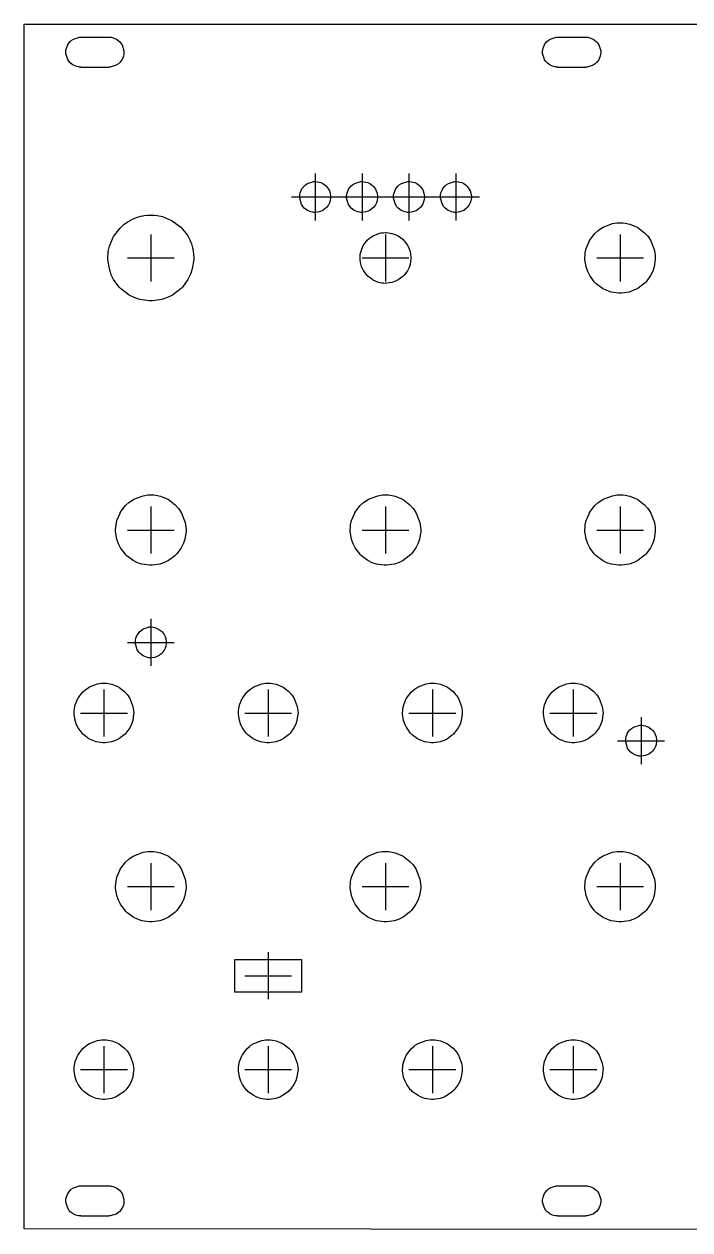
# Model space of a CAD drawing. Extents: x 0 to 152, y 0 to 129.
# Drawn here: x 0.1 to 71.1, y 0.2 to 128.7 of the extents above; entities that cross this region are included whole.
import ezdxf

# ---------------------------------------------------------------- set-up
doc = ezdxf.new("R2010")
doc.units = 0
doc.layers.get('0').update_dxf_attribs({"linetype": 'CONTINUOUS'})
doc.layers.add('DXF_810_PANEL_MECHANICAL_0', color=7, linetype='CONTINUOUS')

msp = doc.modelspace()

# ---------------------------------------------------------------- linework, layer by layer
at = {"color": 7}
for points in [[(4.58, 125.72, 0), (4.58, 125.86, 0), (4.59, 125.96, 0), (4.64, 126.16, 0), (4.78, 126.5, 0), (4.79, 126.52, 0), (5.03, 126.84, 0), (5.17, 126.97, 0), (5.4, 127.12, 0), (6.04, 127.32, 0), (6.18, 127.32, 0)], [(9.18, 127.32, 0), (9.31, 127.32, 0), (9.41, 127.31, 0), (9.61, 127.26, 0), (9.95, 127.12, 0), (9.98, 127.11, 0), (10.29, 126.87, 0), (10.42, 126.73, 0), (10.58, 126.5, 0), (10.77, 125.86, 0), (10.78, 125.72, 0)], [(55.38, 125.72, 0), (55.38, 125.86, 0), (55.39, 125.96, 0), (55.44, 126.16, 0), (55.58, 126.5, 0), (55.59, 126.52, 0), (55.83, 126.84, 0), (55.97, 126.97, 0), (56.2, 127.12, 0), (56.84, 127.32, 0), (56.98, 127.32, 0)], [(59.98, 127.32, 0), (60.11, 127.32, 0), (60.21, 127.31, 0), (60.41, 127.26, 0), (60.75, 127.12, 0), (60.78, 127.11, 0), (61.09, 126.87, 0), (61.22, 126.73, 0), (61.38, 126.5, 0), (61.57, 125.86, 0), (61.58, 125.72, 0)], [(6.18, 124.12, 0), (6.04, 124.13, 0), (5.94, 124.14, 0), (5.74, 124.18, 0), (5.4, 124.32, 0), (5.38, 124.34, 0), (5.06, 124.58, 0), (4.93, 124.72, 0), (4.78, 124.95, 0), (4.58, 125.59, 0), (4.58, 125.72, 0)], [(10.78, 125.72, 0), (10.77, 125.59, 0), (10.76, 125.49, 0), (10.72, 125.29, 0), (10.58, 124.95, 0), (10.56, 124.92, 0), (10.32, 124.61, 0), (10.18, 124.48, 0), (9.95, 124.32, 0), (9.31, 124.13, 0), (9.18, 124.12, 0)], [(56.98, 124.12, 0), (56.84, 124.13, 0), (56.74, 124.14, 0), (56.54, 124.18, 0), (56.2, 124.32, 0), (56.18, 124.34, 0), (55.86, 124.58, 0), (55.73, 124.72, 0), (55.58, 124.95, 0), (55.38, 125.59, 0), (55.38, 125.72, 0)], [(61.58, 125.72, 0), (61.57, 125.59, 0), (61.56, 125.49, 0), (61.52, 125.29, 0), (61.38, 124.95, 0), (61.36, 124.92, 0), (61.12, 124.61, 0), (60.98, 124.48, 0), (60.75, 124.32, 0), (60.11, 124.13, 0), (59.98, 124.12, 0)], [(29.49, 110.29, 0), (29.5, 110.42, 0), (29.51, 110.53, 0), (29.55, 110.74, 0), (29.7, 111.09, 0), (29.71, 111.11, 0), (29.96, 111.44, 0), (30.11, 111.57, 0), (30.34, 111.73, 0), (31.01, 111.93, 0), (31.14, 111.94, 0)], [(31.14, 112.79, 0), (31.14, 107.79, 0), (31.14, 107.79, 0), (31.14, 107.79, 0)], [(31.14, 111.94, 0), (31.21, 111.94, 0), (31.56, 111.88, 0), (31.76, 111.82, 0), (31.97, 111.72, 0), (32.26, 111.5, 0), (32.31, 111.46, 0)], [(34.49, 110.29, 0), (34.5, 110.42, 0), (34.51, 110.53, 0), (34.55, 110.74, 0), (34.7, 111.09, 0), (34.71, 111.11, 0), (34.96, 111.44, 0), (35.11, 111.57, 0), (35.34, 111.73, 0), (36.01, 111.93, 0), (36.14, 111.94, 0)], [(36.14, 112.79, 0), (36.14, 107.79, 0), (36.14, 107.79, 0), (36.14, 107.79, 0)], [(36.14, 111.94, 0), (36.21, 111.94, 0), (36.56, 111.88, 0), (36.76, 111.82, 0), (36.97, 111.72, 0), (37.26, 111.5, 0), (37.31, 111.46, 0)], [(39.49, 110.29, 0), (39.5, 110.42, 0), (39.51, 110.53, 0), (39.55, 110.74, 0), (39.7, 111.09, 0), (39.71, 111.11, 0), (39.96, 111.44, 0), (40.11, 111.57, 0), (40.34, 111.73, 0), (41.01, 111.93, 0), (41.14, 111.94, 0)], [(41.14, 112.79, 0), (41.14, 107.79, 0), (41.14, 107.79, 0), (41.14, 107.79, 0)], [(41.14, 111.94, 0), (41.21, 111.94, 0), (41.56, 111.88, 0), (41.76, 111.82, 0), (41.97, 111.72, 0), (42.26, 111.5, 0), (42.31, 111.46, 0)], [(44.49, 110.29, 0), (44.5, 110.42, 0), (44.51, 110.53, 0), (44.55, 110.74, 0), (44.7, 111.09, 0), (44.71, 111.11, 0), (44.96, 111.44, 0), (45.11, 111.57, 0), (45.34, 111.73, 0), (46.01, 111.93, 0), (46.14, 111.94, 0)], [(46.14, 112.79, 0), (46.14, 107.79, 0), (46.14, 107.79, 0), (46.14, 107.79, 0)], [(46.14, 111.94, 0), (46.21, 111.94, 0), (46.56, 111.88, 0), (46.76, 111.82, 0), (46.97, 111.72, 0), (47.26, 111.5, 0), (47.31, 111.46, 0)], [(32.31, 111.46, 0), (32.35, 111.41, 0), (32.57, 111.12, 0), (32.66, 110.93, 0), (32.74, 110.71, 0), (32.79, 110.35, 0), (32.79, 110.29, 0)], [(37.31, 111.46, 0), (37.35, 111.41, 0), (37.57, 111.12, 0), (37.66, 110.93, 0), (37.74, 110.71, 0), (37.79, 110.35, 0), (37.79, 110.29, 0)], [(42.31, 111.46, 0), (42.35, 111.41, 0), (42.57, 111.12, 0), (42.66, 110.93, 0), (42.74, 110.71, 0), (42.79, 110.35, 0), (42.79, 110.29, 0)], [(47.31, 111.46, 0), (47.35, 111.41, 0), (47.57, 111.12, 0), (47.66, 110.93, 0), (47.74, 110.71, 0), (47.79, 110.35, 0), (47.79, 110.29, 0)], [(28.64, 110.29, 0), (33.64, 110.29, 0), (33.64, 110.29, 0), (33.64, 110.29, 0)], [(31.14, 108.64, 0), (31.01, 108.64, 0), (30.9, 108.66, 0), (30.69, 108.7, 0), (30.34, 108.84, 0), (30.32, 108.86, 0), (29.99, 109.1, 0), (29.86, 109.25, 0), (29.7, 109.49, 0), (29.5, 110.15, 0), (29.49, 110.29, 0)], [(32.79, 110.29, 0), (32.79, 110.22, 0), (32.74, 109.87, 0), (32.67, 109.67, 0), (32.57, 109.46, 0), (32.35, 109.17, 0), (32.31, 109.12, 0)], [(33.64, 110.29, 0), (38.64, 110.29, 0), (38.64, 110.29, 0), (38.64, 110.29, 0)], [(36.14, 108.64, 0), (36.01, 108.64, 0), (35.9, 108.66, 0), (35.69, 108.7, 0), (35.34, 108.84, 0), (35.32, 108.86, 0), (34.99, 109.1, 0), (34.86, 109.25, 0), (34.7, 109.49, 0), (34.5, 110.15, 0), (34.49, 110.29, 0)], [(37.79, 110.29, 0), (37.79, 110.22, 0), (37.74, 109.87, 0), (37.67, 109.67, 0), (37.57, 109.46, 0), (37.35, 109.17, 0), (37.31, 109.12, 0)], [(38.64, 110.29, 0), (43.64, 110.29, 0), (43.64, 110.29, 0), (43.64, 110.29, 0)], [(41.14, 108.64, 0), (41.01, 108.64, 0), (40.9, 108.66, 0), (40.69, 108.7, 0), (40.34, 108.84, 0), (40.32, 108.86, 0), (39.99, 109.1, 0), (39.86, 109.25, 0), (39.7, 109.49, 0), (39.5, 110.15, 0), (39.49, 110.29, 0)], [(42.79, 110.29, 0), (42.79, 110.22, 0), (42.74, 109.87, 0), (42.67, 109.67, 0), (42.57, 109.46, 0), (42.35, 109.17, 0), (42.31, 109.12, 0)], [(43.64, 110.29, 0), (48.64, 110.29, 0), (48.64, 110.29, 0), (48.64, 110.29, 0)], [(46.14, 108.64, 0), (46.01, 108.64, 0), (45.9, 108.66, 0), (45.69, 108.7, 0), (45.34, 108.84, 0), (45.32, 108.86, 0), (44.99, 109.1, 0), (44.86, 109.25, 0), (44.7, 109.49, 0), (44.5, 110.15, 0), (44.49, 110.29, 0)], [(47.79, 110.29, 0), (47.79, 110.22, 0), (47.74, 109.87, 0), (47.67, 109.67, 0), (47.57, 109.46, 0), (47.35, 109.17, 0), (47.31, 109.12, 0)], [(9.07, 103.79, 0), (9.07, 104.01, 0), (9.08, 104.16, 0), (9.11, 104.46, 0), (9.24, 105.03, 0), (9.63, 106, 0), (9.68, 106.08, 0), (10.36, 106.97, 0), (10.77, 107.35, 0), (11, 107.52, 0), (11.29, 107.71, 0), (11.43, 107.79, 0), (11.7, 107.93, 0), (12.13, 108.11, 0), (12.58, 108.24, 0), (12.81, 108.29, 0), (12.93, 108.31, 0), (13.27, 108.35, 0), (13.64, 108.36, 0)], [(13.64, 108.36, 0), (13.87, 108.36, 0), (14.02, 108.35, 0), (14.31, 108.31, 0), (14.88, 108.19, 0), (15.85, 107.79, 0), (15.93, 107.75, 0), (16.83, 107.07, 0), (17.2, 106.66, 0), (17.37, 106.43, 0), (17.57, 106.14, 0), (17.65, 106, 0), (17.78, 105.73, 0), (17.96, 105.3, 0), (18.09, 104.85, 0), (18.14, 104.62, 0), (18.16, 104.5, 0), (18.2, 104.16, 0), (18.22, 103.79, 0)], [(32.31, 109.12, 0), (32.26, 109.08, 0), (31.97, 108.86, 0), (31.78, 108.77, 0), (31.56, 108.69, 0), (31.21, 108.64, 0), (31.14, 108.64, 0)], [(37.31, 109.12, 0), (37.26, 109.08, 0), (36.97, 108.86, 0), (36.78, 108.77, 0), (36.56, 108.69, 0), (36.21, 108.64, 0), (36.14, 108.64, 0)], [(42.31, 109.12, 0), (42.26, 109.08, 0), (41.97, 108.86, 0), (41.78, 108.77, 0), (41.56, 108.69, 0), (41.21, 108.64, 0), (41.14, 108.64, 0)], [(47.31, 109.12, 0), (47.26, 109.08, 0), (46.97, 108.86, 0), (46.78, 108.77, 0), (46.56, 108.69, 0), (46.21, 108.64, 0), (46.14, 108.64, 0)], [(59.89, 103.79, 0), (59.9, 104.1, 0), (59.93, 104.34, 0), (60.03, 104.8, 0), (60.36, 105.6, 0), (60.39, 105.66, 0), (60.95, 106.4, 0), (61.29, 106.71, 0), (61.47, 106.85, 0), (61.83, 107.07, 0), (62.84, 107.45, 0), (63.33, 107.53, 0), (63.64, 107.54, 0)], [(63.64, 107.54, 0), (63.95, 107.53, 0), (64.19, 107.5, 0), (64.66, 107.4, 0), (65.45, 107.07, 0), (65.52, 107.04, 0), (66.25, 106.48, 0), (66.56, 106.14, 0), (66.7, 105.96, 0), (66.92, 105.6, 0), (67.3, 104.59, 0), (67.38, 104.1, 0), (67.39, 103.79, 0)], [(13.64, 106.29, 0), (13.64, 101.29, 0), (13.64, 101.29, 0), (13.64, 101.29, 0)], [(35.94, 103.79, 0), (35.94, 104.01, 0), (35.96, 104.18, 0), (36.04, 104.52, 0), (36.27, 105.1, 0), (36.3, 105.14, 0), (36.7, 105.67, 0), (36.94, 105.9, 0), (37.25, 106.11, 0), (37.33, 106.16, 0), (37.75, 106.34, 0), (38.01, 106.42, 0), (38.15, 106.45, 0), (38.22, 106.46, 0), (38.42, 106.48, 0), (38.64, 106.49, 0)], [(38.64, 106.49, 0), (38.75, 106.49, 0), (39.33, 106.4, 0), (39.66, 106.3, 0), (40, 106.13, 0), (40.48, 105.78, 0), (40.55, 105.7, 0)], [(38.64, 106.29, 0), (38.64, 101.29, 0), (38.64, 101.29, 0), (38.64, 101.29, 0)], [(40.55, 105.7, 0), (40.63, 105.62, 0), (40.98, 105.15, 0), (41.13, 104.84, 0), (41.26, 104.48, 0), (41.34, 103.9, 0), (41.35, 103.79, 0)], [(63.64, 106.29, 0), (63.64, 101.29, 0), (63.64, 101.29, 0), (63.64, 101.29, 0)], [(10.41, 100.55, 0), (10.28, 100.68, 0), (9.68, 101.49, 0), (9.43, 102, 0), (9.22, 102.62, 0), (9.07, 103.61, 0), (9.07, 103.79, 0)], [(11.14, 103.79, 0), (16.14, 103.79, 0), (16.14, 103.79, 0), (16.14, 103.79, 0)], [(18.22, 103.79, 0), (18.21, 103.61, 0), (18.06, 102.62, 0), (17.88, 102.07, 0), (17.6, 101.49, 0), (17, 100.68, 0), (16.88, 100.55, 0)], [(38.64, 101.08, 0), (38.42, 101.09, 0), (38.24, 101.11, 0), (37.91, 101.18, 0), (37.33, 101.42, 0), (37.29, 101.45, 0), (36.76, 101.85, 0), (36.53, 102.09, 0), (36.32, 102.4, 0), (36.27, 102.48, 0), (36.09, 102.89, 0), (36.01, 103.16, 0), (35.98, 103.3, 0), (35.97, 103.37, 0), (35.94, 103.57, 0), (35.94, 103.79, 0)], [(36.14, 103.79, 0), (41.14, 103.79, 0), (41.14, 103.79, 0), (41.14, 103.79, 0)], [(41.35, 103.79, 0), (41.34, 103.68, 0), (41.26, 103.1, 0), (41.15, 102.77, 0), (40.98, 102.43, 0), (40.63, 101.95, 0), (40.55, 101.88, 0)], [(60.99, 101.14, 0), (60.89, 101.24, 0), (60.4, 101.91, 0), (60.19, 102.33, 0), (60.02, 102.83, 0), (59.89, 103.64, 0), (59.89, 103.79, 0)], [(61.14, 103.79, 0), (66.14, 103.79, 0), (66.14, 103.79, 0), (66.14, 103.79, 0)], [(67.39, 103.79, 0), (67.39, 103.64, 0), (67.27, 102.83, 0), (67.12, 102.38, 0), (66.88, 101.91, 0), (66.4, 101.24, 0), (66.29, 101.14, 0)], [(40.55, 101.88, 0), (40.48, 101.8, 0), (40, 101.45, 0), (39.7, 101.3, 0), (39.33, 101.17, 0), (38.75, 101.09, 0), (38.64, 101.08, 0)], [(13.64, 99.21, 0), (13.46, 99.22, 0), (12.47, 99.37, 0), (11.92, 99.55, 0), (11.34, 99.83, 0), (10.54, 100.43, 0), (10.41, 100.55, 0)], [(16.88, 100.55, 0), (16.74, 100.43, 0), (15.94, 99.83, 0), (15.42, 99.58, 0), (14.81, 99.37, 0), (13.82, 99.22, 0), (13.64, 99.21, 0)], [(63.64, 100.04, 0), (63.49, 100.04, 0), (62.68, 100.16, 0), (62.23, 100.31, 0), (61.76, 100.55, 0), (61.1, 101.03, 0), (60.99, 101.14, 0)], [(66.29, 101.14, 0), (66.18, 101.03, 0), (65.52, 100.55, 0), (65.1, 100.34, 0), (64.6, 100.16, 0), (63.79, 100.04, 0), (63.64, 100.04, 0)], [(9.89, 74.79, 0), (9.9, 75.1, 0), (9.93, 75.34, 0), (10.03, 75.8, 0), (10.36, 76.6, 0), (10.39, 76.66, 0), (10.95, 77.4, 0), (11.29, 77.71, 0), (11.47, 77.85, 0), (11.83, 78.07, 0), (12.84, 78.45, 0), (13.33, 78.53, 0), (13.64, 78.54, 0)], [(13.64, 78.54, 0), (13.95, 78.53, 0), (14.19, 78.5, 0), (14.66, 78.4, 0), (15.45, 78.07, 0), (15.52, 78.04, 0), (16.25, 77.48, 0), (16.56, 77.14, 0), (16.7, 76.96, 0), (16.92, 76.6, 0), (17.3, 75.59, 0), (17.38, 75.1, 0), (17.39, 74.79, 0)], [(34.89, 74.79, 0), (34.9, 75.1, 0), (34.93, 75.34, 0), (35.03, 75.8, 0), (35.36, 76.6, 0), (35.39, 76.66, 0), (35.95, 77.4, 0), (36.29, 77.71, 0), (36.47, 77.85, 0), (36.83, 78.07, 0), (37.84, 78.45, 0), (38.33, 78.53, 0), (38.64, 78.54, 0)], [(38.64, 78.54, 0), (38.95, 78.53, 0), (39.19, 78.5, 0), (39.66, 78.4, 0), (40.45, 78.07, 0), (40.52, 78.04, 0), (41.25, 77.48, 0), (41.56, 77.14, 0), (41.7, 76.96, 0), (41.92, 76.6, 0), (42.3, 75.59, 0), (42.38, 75.1, 0), (42.39, 74.79, 0)], [(59.89, 74.79, 0), (59.9, 75.1, 0), (59.93, 75.34, 0), (60.03, 75.8, 0), (60.36, 76.6, 0), (60.39, 76.66, 0), (60.95, 77.4, 0), (61.29, 77.71, 0), (61.47, 77.85, 0), (61.83, 78.07, 0), (62.84, 78.45, 0), (63.33, 78.53, 0), (63.64, 78.54, 0)], [(63.64, 78.54, 0), (63.95, 78.53, 0), (64.19, 78.5, 0), (64.66, 78.4, 0), (65.45, 78.07, 0), (65.52, 78.04, 0), (66.25, 77.48, 0), (66.56, 77.14, 0), (66.7, 76.96, 0), (66.92, 76.6, 0), (67.3, 75.59, 0), (67.38, 75.1, 0), (67.39, 74.79, 0)], [(13.64, 77.29, 0), (13.64, 72.29, 0), (13.64, 72.29, 0), (13.64, 72.29, 0)], [(38.64, 77.29, 0), (38.64, 72.29, 0), (38.64, 72.29, 0), (38.64, 72.29, 0)], [(63.64, 77.29, 0), (63.64, 72.29, 0), (63.64, 72.29, 0), (63.64, 72.29, 0)], [(10.99, 72.14, 0), (10.89, 72.24, 0), (10.4, 72.91, 0), (10.19, 73.33, 0), (10.02, 73.83, 0), (9.89, 74.64, 0), (9.89, 74.79, 0)], [(11.14, 74.79, 0), (16.14, 74.79, 0), (16.14, 74.79, 0), (16.14, 74.79, 0)], [(17.39, 74.79, 0), (17.39, 74.64, 0), (17.27, 73.83, 0), (17.12, 73.38, 0), (16.88, 72.91, 0), (16.4, 72.24, 0), (16.29, 72.14, 0)], [(35.99, 72.14, 0), (35.89, 72.24, 0), (35.4, 72.91, 0), (35.19, 73.33, 0), (35.02, 73.83, 0), (34.89, 74.64, 0), (34.89, 74.79, 0)], [(36.14, 74.79, 0), (41.14, 74.79, 0), (41.14, 74.79, 0), (41.14, 74.79, 0)], [(42.39, 74.79, 0), (42.39, 74.64, 0), (42.27, 73.83, 0), (42.12, 73.38, 0), (41.88, 72.91, 0), (41.4, 72.24, 0), (41.29, 72.14, 0)], [(60.99, 72.14, 0), (60.89, 72.24, 0), (60.4, 72.91, 0), (60.19, 73.33, 0), (60.02, 73.83, 0), (59.89, 74.64, 0), (59.89, 74.79, 0)], [(61.14, 74.79, 0), (66.14, 74.79, 0), (66.14, 74.79, 0), (66.14, 74.79, 0)], [(67.39, 74.79, 0), (67.39, 74.64, 0), (67.27, 73.83, 0), (67.12, 73.38, 0), (66.88, 72.91, 0), (66.4, 72.24, 0), (66.29, 72.14, 0)], [(13.64, 71.04, 0), (13.49, 71.04, 0), (12.68, 71.16, 0), (12.23, 71.31, 0), (11.76, 71.55, 0), (11.1, 72.03, 0), (10.99, 72.14, 0)], [(16.29, 72.14, 0), (16.18, 72.03, 0), (15.52, 71.55, 0), (15.1, 71.34, 0), (14.6, 71.16, 0), (13.79, 71.04, 0), (13.64, 71.04, 0)], [(38.64, 71.04, 0), (38.49, 71.04, 0), (37.68, 71.16, 0), (37.23, 71.31, 0), (36.76, 71.55, 0), (36.1, 72.03, 0), (35.99, 72.14, 0)], [(41.29, 72.14, 0), (41.18, 72.03, 0), (40.52, 71.55, 0), (40.1, 71.34, 0), (39.6, 71.16, 0), (38.79, 71.04, 0), (38.64, 71.04, 0)], [(63.64, 71.04, 0), (63.49, 71.04, 0), (62.68, 71.16, 0), (62.23, 71.31, 0), (61.76, 71.55, 0), (61.1, 72.03, 0), (60.99, 72.14, 0)], [(66.29, 72.14, 0), (66.18, 72.03, 0), (65.52, 71.55, 0), (65.1, 71.34, 0), (64.6, 71.16, 0), (63.79, 71.04, 0), (63.64, 71.04, 0)], [(11.99, 62.82, 0), (12, 62.95, 0), (12.01, 63.06, 0), (12.05, 63.26, 0), (12.2, 63.62, 0), (12.21, 63.64, 0), (12.46, 63.97, 0), (12.61, 64.1, 0), (12.84, 64.26, 0), (13.51, 64.46, 0), (13.64, 64.47, 0)], [(13.64, 65.32, 0), (13.64, 60.32, 0), (13.64, 60.32, 0), (13.64, 60.32, 0)], [(13.64, 64.47, 0), (13.71, 64.47, 0), (14.06, 64.41, 0), (14.26, 64.35, 0), (14.47, 64.24, 0), (14.76, 64.03, 0), (14.81, 63.98, 0)], [(14.81, 63.98, 0), (14.85, 63.94, 0), (15.07, 63.65, 0), (15.16, 63.46, 0), (15.24, 63.24, 0), (15.29, 62.88, 0), (15.29, 62.82, 0)], [(11.14, 62.82, 0), (16.14, 62.82, 0), (16.14, 62.82, 0), (16.14, 62.82, 0)], [(13.64, 61.17, 0), (13.51, 61.17, 0), (13.4, 61.19, 0), (13.19, 61.23, 0), (12.84, 61.37, 0), (12.82, 61.39, 0), (12.49, 61.63, 0), (12.36, 61.78, 0), (12.2, 62.02, 0), (12, 62.68, 0), (11.99, 62.82, 0)], [(15.29, 62.82, 0), (15.29, 62.75, 0), (15.24, 62.39, 0), (15.17, 62.2, 0), (15.07, 61.99, 0), (14.85, 61.7, 0), (14.81, 61.65, 0)], [(14.81, 61.65, 0), (14.76, 61.61, 0), (14.47, 61.39, 0), (14.28, 61.3, 0), (14.06, 61.22, 0), (13.71, 61.17, 0), (13.64, 61.17, 0)], [(5.47, 55.29, 0), (5.48, 55.55, 0), (5.5, 55.76, 0), (5.58, 56.15, 0), (5.86, 56.83, 0), (5.89, 56.88, 0), (6.36, 57.5, 0), (6.65, 57.77, 0), (6.81, 57.88, 0), (7.11, 58.07, 0), (7.96, 58.39, 0), (8.38, 58.46, 0), (8.64, 58.47, 0)], [(8.64, 58.47, 0), (8.9, 58.46, 0), (9.11, 58.43, 0), (9.5, 58.35, 0), (10.18, 58.07, 0), (10.23, 58.04, 0), (10.85, 57.57, 0), (11.11, 57.28, 0), (11.23, 57.13, 0), (11.42, 56.83, 0), (11.74, 55.97, 0), (11.81, 55.55, 0), (11.82, 55.29, 0)], [(22.97, 55.29, 0), (22.98, 55.55, 0), (23, 55.76, 0), (23.08, 56.15, 0), (23.36, 56.83, 0), (23.39, 56.88, 0), (23.86, 57.5, 0), (24.15, 57.77, 0), (24.31, 57.88, 0), (24.61, 58.07, 0), (25.46, 58.39, 0), (25.88, 58.46, 0), (26.14, 58.47, 0)], [(26.14, 58.47, 0), (26.4, 58.46, 0), (26.61, 58.43, 0), (27, 58.35, 0), (27.68, 58.07, 0), (27.73, 58.04, 0), (28.35, 57.57, 0), (28.61, 57.28, 0), (28.73, 57.13, 0), (28.92, 56.83, 0), (29.24, 55.97, 0), (29.31, 55.55, 0), (29.32, 55.29, 0)], [(40.47, 55.29, 0), (40.48, 55.55, 0), (40.5, 55.76, 0), (40.58, 56.15, 0), (40.86, 56.83, 0), (40.89, 56.88, 0), (41.36, 57.5, 0), (41.65, 57.77, 0), (41.81, 57.88, 0), (42.11, 58.07, 0), (42.96, 58.39, 0), (43.38, 58.46, 0), (43.64, 58.47, 0)], [(43.64, 58.47, 0), (43.9, 58.46, 0), (44.11, 58.43, 0), (44.5, 58.35, 0), (45.18, 58.07, 0), (45.23, 58.04, 0), (45.85, 57.57, 0), (46.11, 57.28, 0), (46.23, 57.13, 0), (46.42, 56.83, 0), (46.74, 55.97, 0), (46.81, 55.55, 0), (46.82, 55.29, 0)], [(55.47, 55.29, 0), (55.48, 55.55, 0), (55.5, 55.76, 0), (55.58, 56.15, 0), (55.86, 56.83, 0), (55.89, 56.88, 0), (56.36, 57.5, 0), (56.65, 57.77, 0), (56.81, 57.88, 0), (57.11, 58.07, 0), (57.96, 58.39, 0), (58.38, 58.46, 0), (58.64, 58.47, 0)], [(58.64, 58.47, 0), (58.9, 58.46, 0), (59.11, 58.43, 0), (59.5, 58.35, 0), (60.18, 58.07, 0), (60.23, 58.04, 0), (60.85, 57.57, 0), (61.11, 57.28, 0), (61.23, 57.13, 0), (61.42, 56.83, 0), (61.74, 55.97, 0), (61.81, 55.55, 0), (61.82, 55.29, 0)], [(8.64, 57.79, 0), (8.64, 52.79, 0), (8.64, 52.79, 0), (8.64, 52.79, 0)], [(26.14, 57.79, 0), (26.14, 52.79, 0), (26.14, 52.79, 0), (26.14, 52.79, 0)], [(43.64, 57.79, 0), (43.64, 52.79, 0), (43.64, 52.79, 0), (43.64, 52.79, 0)], [(58.64, 57.79, 0), (58.64, 52.79, 0), (58.64, 52.79, 0), (58.64, 52.79, 0)], [(6.4, 53.05, 0), (6.31, 53.14, 0), (5.9, 53.7, 0), (5.72, 54.05, 0), (5.57, 54.48, 0), (5.47, 55.17, 0), (5.47, 55.29, 0)], [(6.14, 55.29, 0), (11.14, 55.29, 0), (11.14, 55.29, 0), (11.14, 55.29, 0)], [(11.82, 55.29, 0), (11.81, 55.17, 0), (11.71, 54.48, 0), (11.58, 54.1, 0), (11.39, 53.7, 0), (10.97, 53.14, 0), (10.89, 53.05, 0)], [(23.9, 53.05, 0), (23.81, 53.14, 0), (23.4, 53.7, 0), (23.22, 54.05, 0), (23.07, 54.48, 0), (22.97, 55.17, 0), (22.97, 55.29, 0)], [(23.64, 55.29, 0), (28.64, 55.29, 0), (28.64, 55.29, 0), (28.64, 55.29, 0)], [(29.32, 55.29, 0), (29.31, 55.17, 0), (29.21, 54.48, 0), (29.08, 54.1, 0), (28.89, 53.7, 0), (28.47, 53.14, 0), (28.39, 53.05, 0)], [(41.4, 53.05, 0), (41.31, 53.14, 0), (40.9, 53.7, 0), (40.72, 54.05, 0), (40.57, 54.48, 0), (40.47, 55.17, 0), (40.47, 55.29, 0)], [(41.14, 55.29, 0), (46.14, 55.29, 0), (46.14, 55.29, 0), (46.14, 55.29, 0)], [(46.82, 55.29, 0), (46.81, 55.17, 0), (46.71, 54.48, 0), (46.58, 54.1, 0), (46.39, 53.7, 0), (45.97, 53.14, 0), (45.89, 53.05, 0)], [(56.4, 53.05, 0), (56.31, 53.14, 0), (55.9, 53.7, 0), (55.72, 54.05, 0), (55.57, 54.48, 0), (55.47, 55.17, 0), (55.47, 55.29, 0)], [(56.14, 55.29, 0), (61.14, 55.29, 0), (61.14, 55.29, 0), (61.14, 55.29, 0)], [(61.82, 55.29, 0), (61.81, 55.17, 0), (61.71, 54.48, 0), (61.58, 54.1, 0), (61.39, 53.7, 0), (60.97, 53.14, 0), (60.89, 53.05, 0)], [(64.22, 52.34, 0), (64.23, 52.48, 0), (64.24, 52.58, 0), (64.28, 52.79, 0), (64.43, 53.14, 0), (64.44, 53.17, 0), (64.69, 53.49, 0), (64.84, 53.63, 0), (65.07, 53.79, 0), (65.74, 53.99, 0), (65.87, 53.99, 0)], [(65.87, 54.84, 0), (65.87, 49.84, 0), (65.87, 49.84, 0), (65.87, 49.84, 0)], [(65.87, 53.99, 0), (65.94, 53.99, 0), (66.29, 53.94, 0), (66.49, 53.87, 0), (66.7, 53.77, 0), (66.99, 53.55, 0), (67.04, 53.51, 0)], [(8.64, 52.12, 0), (8.51, 52.12, 0), (7.83, 52.22, 0), (7.45, 52.35, 0), (7.05, 52.55, 0), (6.49, 52.96, 0), (6.4, 53.05, 0)], [(10.89, 53.05, 0), (10.79, 52.96, 0), (10.24, 52.55, 0), (9.88, 52.37, 0), (9.45, 52.22, 0), (8.77, 52.12, 0), (8.64, 52.12, 0)], [(26.14, 52.12, 0), (26.01, 52.12, 0), (25.33, 52.22, 0), (24.95, 52.35, 0), (24.55, 52.55, 0), (23.99, 52.96, 0), (23.9, 53.05, 0)], [(28.39, 53.05, 0), (28.29, 52.96, 0), (27.74, 52.55, 0), (27.38, 52.37, 0), (26.95, 52.22, 0), (26.27, 52.12, 0), (26.14, 52.12, 0)], [(43.64, 52.12, 0), (43.51, 52.12, 0), (42.83, 52.22, 0), (42.45, 52.35, 0), (42.05, 52.55, 0), (41.49, 52.96, 0), (41.4, 53.05, 0)], [(45.89, 53.05, 0), (45.79, 52.96, 0), (45.24, 52.55, 0), (44.88, 52.37, 0), (44.45, 52.22, 0), (43.77, 52.12, 0), (43.64, 52.12, 0)], [(58.64, 52.12, 0), (58.51, 52.12, 0), (57.83, 52.22, 0), (57.45, 52.35, 0), (57.05, 52.55, 0), (56.49, 52.96, 0), (56.4, 53.05, 0)], [(60.89, 53.05, 0), (60.79, 52.96, 0), (60.24, 52.55, 0), (59.88, 52.37, 0), (59.45, 52.22, 0), (58.77, 52.12, 0), (58.64, 52.12, 0)], [(67.04, 53.51, 0), (67.08, 53.46, 0), (67.3, 53.17, 0), (67.39, 52.99, 0), (67.47, 52.77, 0), (67.52, 52.41, 0), (67.52, 52.34, 0)], [(63.37, 52.34, 0), (68.37, 52.34, 0), (68.37, 52.34, 0), (68.37, 52.34, 0)], [(65.87, 50.69, 0), (65.74, 50.7, 0), (65.63, 50.71, 0), (65.42, 50.75, 0), (65.07, 50.9, 0), (65.05, 50.91, 0), (64.72, 51.16, 0), (64.59, 51.31, 0), (64.43, 51.55, 0), (64.23, 52.21, 0), (64.22, 52.34, 0)], [(67.52, 52.34, 0), (67.52, 52.28, 0), (67.47, 51.92, 0), (67.4, 51.72, 0), (67.3, 51.51, 0), (67.08, 51.22, 0), (67.04, 51.18, 0)], [(67.04, 51.18, 0), (66.99, 51.13, 0), (66.7, 50.92, 0), (66.51, 50.82, 0), (66.29, 50.75, 0), (65.94, 50.69, 0), (65.87, 50.69, 0)], [(9.89, 36.79, 0), (9.9, 37.1, 0), (9.93, 37.34, 0), (10.03, 37.8, 0), (10.36, 38.6, 0), (10.39, 38.66, 0), (10.95, 39.4, 0), (11.29, 39.71, 0), (11.47, 39.85, 0), (11.83, 40.07, 0), (12.84, 40.45, 0), (13.33, 40.53, 0), (13.64, 40.54, 0)], [(13.64, 40.54, 0), (13.95, 40.53, 0), (14.19, 40.5, 0), (14.66, 40.4, 0), (15.45, 40.07, 0), (15.52, 40.04, 0), (16.25, 39.48, 0), (16.56, 39.14, 0), (16.7, 38.96, 0), (16.92, 38.6, 0), (17.3, 37.59, 0), (17.38, 37.1, 0), (17.39, 36.79, 0)], [(34.89, 36.79, 0), (34.9, 37.1, 0), (34.93, 37.34, 0), (35.03, 37.8, 0), (35.36, 38.6, 0), (35.39, 38.66, 0), (35.95, 39.4, 0), (36.29, 39.71, 0), (36.47, 39.85, 0), (36.83, 40.07, 0), (37.84, 40.45, 0), (38.33, 40.53, 0), (38.64, 40.54, 0)], [(38.64, 40.54, 0), (38.95, 40.53, 0), (39.19, 40.5, 0), (39.66, 40.4, 0), (40.45, 40.07, 0), (40.52, 40.04, 0), (41.25, 39.48, 0), (41.56, 39.14, 0), (41.7, 38.96, 0), (41.92, 38.6, 0), (42.3, 37.59, 0), (42.38, 37.1, 0), (42.39, 36.79, 0)], [(59.89, 36.79, 0), (59.9, 37.1, 0), (59.93, 37.34, 0), (60.03, 37.8, 0), (60.36, 38.6, 0), (60.39, 38.66, 0), (60.95, 39.4, 0), (61.29, 39.71, 0), (61.47, 39.85, 0), (61.83, 40.07, 0), (62.84, 40.45, 0), (63.33, 40.53, 0), (63.64, 40.54, 0)], [(63.64, 40.54, 0), (63.95, 40.53, 0), (64.19, 40.5, 0), (64.66, 40.4, 0), (65.45, 40.07, 0), (65.52, 40.04, 0), (66.25, 39.48, 0), (66.56, 39.14, 0), (66.7, 38.96, 0), (66.92, 38.6, 0), (67.3, 37.59, 0), (67.38, 37.1, 0), (67.39, 36.79, 0)], [(13.64, 39.29, 0), (13.64, 34.29, 0), (13.64, 34.29, 0), (13.64, 34.29, 0)], [(38.64, 39.29, 0), (38.64, 34.29, 0), (38.64, 34.29, 0), (38.64, 34.29, 0)], [(63.64, 39.29, 0), (63.64, 34.29, 0), (63.64, 34.29, 0), (63.64, 34.29, 0)], [(10.99, 34.14, 0), (10.89, 34.24, 0), (10.4, 34.91, 0), (10.19, 35.33, 0), (10.02, 35.83, 0), (9.89, 36.64, 0), (9.89, 36.79, 0)], [(11.14, 36.79, 0), (16.14, 36.79, 0), (16.14, 36.79, 0), (16.14, 36.79, 0)], [(17.39, 36.79, 0), (17.39, 36.64, 0), (17.27, 35.83, 0), (17.12, 35.38, 0), (16.88, 34.91, 0), (16.4, 34.24, 0), (16.29, 34.14, 0)], [(35.99, 34.14, 0), (35.89, 34.24, 0), (35.4, 34.91, 0), (35.19, 35.33, 0), (35.02, 35.83, 0), (34.89, 36.64, 0), (34.89, 36.79, 0)], [(36.14, 36.79, 0), (41.14, 36.79, 0), (41.14, 36.79, 0), (41.14, 36.79, 0)], [(42.39, 36.79, 0), (42.39, 36.64, 0), (42.27, 35.83, 0), (42.12, 35.38, 0), (41.88, 34.91, 0), (41.4, 34.24, 0), (41.29, 34.14, 0)], [(60.99, 34.14, 0), (60.89, 34.24, 0), (60.4, 34.91, 0), (60.19, 35.33, 0), (60.02, 35.83, 0), (59.89, 36.64, 0), (59.89, 36.79, 0)], [(61.14, 36.79, 0), (66.14, 36.79, 0), (66.14, 36.79, 0), (66.14, 36.79, 0)], [(67.39, 36.79, 0), (67.39, 36.64, 0), (67.27, 35.83, 0), (67.12, 35.38, 0), (66.88, 34.91, 0), (66.4, 34.24, 0), (66.29, 34.14, 0)], [(13.64, 33.04, 0), (13.49, 33.04, 0), (12.68, 33.16, 0), (12.23, 33.31, 0), (11.76, 33.55, 0), (11.1, 34.03, 0), (10.99, 34.14, 0)], [(16.29, 34.14, 0), (16.18, 34.03, 0), (15.52, 33.55, 0), (15.1, 33.34, 0), (14.6, 33.16, 0), (13.79, 33.04, 0), (13.64, 33.04, 0)], [(38.64, 33.04, 0), (38.49, 33.04, 0), (37.68, 33.16, 0), (37.23, 33.31, 0), (36.76, 33.55, 0), (36.1, 34.03, 0), (35.99, 34.14, 0)], [(41.29, 34.14, 0), (41.18, 34.03, 0), (40.52, 33.55, 0), (40.1, 33.34, 0), (39.6, 33.16, 0), (38.79, 33.04, 0), (38.64, 33.04, 0)], [(63.64, 33.04, 0), (63.49, 33.04, 0), (62.68, 33.16, 0), (62.23, 33.31, 0), (61.76, 33.55, 0), (61.1, 34.03, 0), (60.99, 34.14, 0)], [(66.29, 34.14, 0), (66.18, 34.03, 0), (65.52, 33.55, 0), (65.1, 33.34, 0), (64.6, 33.16, 0), (63.79, 33.04, 0), (63.64, 33.04, 0)], [(26.14, 29.79, 0), (26.14, 24.79, 0), (26.14, 24.79, 0), (26.14, 24.79, 0)], [(23.64, 27.29, 0), (28.64, 27.29, 0), (28.64, 27.29, 0), (28.64, 27.29, 0)], [(5.47, 17.29, 0), (5.48, 17.55, 0), (5.5, 17.76, 0), (5.58, 18.15, 0), (5.86, 18.83, 0), (5.89, 18.88, 0), (6.36, 19.5, 0), (6.65, 19.77, 0), (6.81, 19.88, 0), (7.11, 20.07, 0), (7.96, 20.39, 0), (8.38, 20.46, 0), (8.64, 20.47, 0)], [(8.64, 20.47, 0), (8.9, 20.46, 0), (9.11, 20.43, 0), (9.5, 20.35, 0), (10.18, 20.07, 0), (10.23, 20.04, 0), (10.85, 19.57, 0), (11.11, 19.28, 0), (11.23, 19.13, 0), (11.42, 18.83, 0), (11.74, 17.97, 0), (11.81, 17.55, 0), (11.82, 17.29, 0)], [(8.64, 19.79, 0), (8.64, 14.79, 0), (8.64, 14.79, 0), (8.64, 14.79, 0)], [(22.97, 17.29, 0), (22.98, 17.55, 0), (23, 17.76, 0), (23.08, 18.15, 0), (23.36, 18.83, 0), (23.39, 18.88, 0), (23.86, 19.5, 0), (24.15, 19.77, 0), (24.31, 19.88, 0), (24.61, 20.07, 0), (25.46, 20.39, 0), (25.88, 20.46, 0), (26.14, 20.47, 0)], [(26.14, 20.47, 0), (26.4, 20.46, 0), (26.61, 20.43, 0), (27, 20.35, 0), (27.68, 20.07, 0), (27.73, 20.04, 0), (28.35, 19.57, 0), (28.61, 19.28, 0), (28.73, 19.13, 0), (28.92, 18.83, 0), (29.24, 17.97, 0), (29.31, 17.55, 0), (29.32, 17.29, 0)], [(26.14, 19.79, 0), (26.14, 14.79, 0), (26.14, 14.79, 0), (26.14, 14.79, 0)], [(40.47, 17.29, 0), (40.48, 17.55, 0), (40.5, 17.76, 0), (40.58, 18.15, 0), (40.86, 18.83, 0), (40.89, 18.88, 0), (41.36, 19.5, 0), (41.65, 19.77, 0), (41.81, 19.88, 0), (42.11, 20.07, 0), (42.96, 20.39, 0), (43.38, 20.46, 0), (43.64, 20.47, 0)], [(43.64, 20.47, 0), (43.9, 20.46, 0), (44.11, 20.43, 0), (44.5, 20.35, 0), (45.18, 20.07, 0), (45.23, 20.04, 0), (45.85, 19.57, 0), (46.11, 19.28, 0), (46.23, 19.13, 0), (46.42, 18.83, 0), (46.74, 17.97, 0), (46.81, 17.55, 0), (46.82, 17.29, 0)], [(43.64, 19.79, 0), (43.64, 14.79, 0), (43.64, 14.79, 0), (43.64, 14.79, 0)], [(55.47, 17.29, 0), (55.48, 17.55, 0), (55.5, 17.76, 0), (55.58, 18.15, 0), (55.86, 18.83, 0), (55.89, 18.88, 0), (56.36, 19.5, 0), (56.65, 19.77, 0), (56.81, 19.88, 0), (57.11, 20.07, 0), (57.96, 20.39, 0), (58.38, 20.46, 0), (58.64, 20.47, 0)], [(58.64, 20.47, 0), (58.9, 20.46, 0), (59.11, 20.43, 0), (59.5, 20.35, 0), (60.18, 20.07, 0), (60.23, 20.04, 0), (60.85, 19.57, 0), (61.11, 19.28, 0), (61.23, 19.13, 0), (61.42, 18.83, 0), (61.74, 17.97, 0), (61.81, 17.55, 0), (61.82, 17.29, 0)], [(58.64, 19.79, 0), (58.64, 14.79, 0), (58.64, 14.79, 0), (58.64, 14.79, 0)], [(6.4, 15.05, 0), (6.31, 15.14, 0), (5.9, 15.7, 0), (5.72, 16.05, 0), (5.57, 16.48, 0), (5.47, 17.17, 0), (5.47, 17.29, 0)], [(6.14, 17.29, 0), (11.14, 17.29, 0), (11.14, 17.29, 0), (11.14, 17.29, 0)], [(11.82, 17.29, 0), (11.81, 17.17, 0), (11.71, 16.48, 0), (11.58, 16.1, 0), (11.39, 15.7, 0), (10.97, 15.14, 0), (10.89, 15.05, 0)], [(23.9, 15.05, 0), (23.81, 15.14, 0), (23.4, 15.7, 0), (23.22, 16.05, 0), (23.07, 16.48, 0), (22.97, 17.17, 0), (22.97, 17.29, 0)], [(23.64, 17.29, 0), (28.64, 17.29, 0), (28.64, 17.29, 0), (28.64, 17.29, 0)], [(29.32, 17.29, 0), (29.31, 17.17, 0), (29.21, 16.48, 0), (29.08, 16.1, 0), (28.89, 15.7, 0), (28.47, 15.14, 0), (28.39, 15.05, 0)], [(41.4, 15.05, 0), (41.31, 15.14, 0), (40.9, 15.7, 0), (40.72, 16.05, 0), (40.57, 16.48, 0), (40.47, 17.17, 0), (40.47, 17.29, 0)], [(41.14, 17.29, 0), (46.14, 17.29, 0), (46.14, 17.29, 0), (46.14, 17.29, 0)], [(46.82, 17.29, 0), (46.81, 17.17, 0), (46.71, 16.48, 0), (46.58, 16.1, 0), (46.39, 15.7, 0), (45.97, 15.14, 0), (45.89, 15.05, 0)], [(56.4, 15.05, 0), (56.31, 15.14, 0), (55.9, 15.7, 0), (55.72, 16.05, 0), (55.57, 16.48, 0), (55.47, 17.17, 0), (55.47, 17.29, 0)], [(56.14, 17.29, 0), (61.14, 17.29, 0), (61.14, 17.29, 0), (61.14, 17.29, 0)], [(61.82, 17.29, 0), (61.81, 17.17, 0), (61.71, 16.48, 0), (61.58, 16.1, 0), (61.39, 15.7, 0), (60.97, 15.14, 0), (60.89, 15.05, 0)], [(8.64, 14.12, 0), (8.51, 14.12, 0), (7.83, 14.22, 0), (7.45, 14.35, 0), (7.05, 14.55, 0), (6.49, 14.96, 0), (6.4, 15.05, 0)], [(10.89, 15.05, 0), (10.79, 14.96, 0), (10.24, 14.55, 0), (9.88, 14.37, 0), (9.45, 14.22, 0), (8.77, 14.12, 0), (8.64, 14.12, 0)], [(26.14, 14.12, 0), (26.01, 14.12, 0), (25.33, 14.22, 0), (24.95, 14.35, 0), (24.55, 14.55, 0), (23.99, 14.96, 0), (23.9, 15.05, 0)], [(28.39, 15.05, 0), (28.29, 14.96, 0), (27.74, 14.55, 0), (27.38, 14.37, 0), (26.95, 14.22, 0), (26.27, 14.12, 0), (26.14, 14.12, 0)], [(43.64, 14.12, 0), (43.51, 14.12, 0), (42.83, 14.22, 0), (42.45, 14.35, 0), (42.05, 14.55, 0), (41.49, 14.96, 0), (41.4, 15.05, 0)], [(45.89, 15.05, 0), (45.79, 14.96, 0), (45.24, 14.55, 0), (44.88, 14.37, 0), (44.45, 14.22, 0), (43.77, 14.12, 0), (43.64, 14.12, 0)], [(58.64, 14.12, 0), (58.51, 14.12, 0), (57.83, 14.22, 0), (57.45, 14.35, 0), (57.05, 14.55, 0), (56.49, 14.96, 0), (56.4, 15.05, 0)], [(60.89, 15.05, 0), (60.79, 14.96, 0), (60.24, 14.55, 0), (59.88, 14.37, 0), (59.45, 14.22, 0), (58.77, 14.12, 0), (58.64, 14.12, 0)], [(4.58, 3.29, 0), (4.58, 3.43, 0), (4.59, 3.53, 0), (4.64, 3.73, 0), (4.78, 4.07, 0), (4.79, 4.1, 0), (5.03, 4.41, 0), (5.17, 4.54, 0), (5.4, 4.7, 0), (6.04, 4.89, 0), (6.18, 4.89, 0)], [(9.18, 4.89, 0), (9.31, 4.89, 0), (9.41, 4.88, 0), (9.61, 4.84, 0), (9.95, 4.7, 0), (9.98, 4.68, 0), (10.29, 4.44, 0), (10.42, 4.3, 0), (10.58, 4.07, 0), (10.77, 3.43, 0), (10.78, 3.29, 0)], [(55.38, 3.29, 0), (55.38, 3.43, 0), (55.39, 3.53, 0), (55.44, 3.73, 0), (55.58, 4.07, 0), (55.59, 4.1, 0), (55.83, 4.41, 0), (55.97, 4.54, 0), (56.2, 4.7, 0), (56.84, 4.89, 0), (56.98, 4.89, 0)], [(59.98, 4.89, 0), (60.11, 4.89, 0), (60.21, 4.88, 0), (60.41, 4.84, 0), (60.75, 4.7, 0), (60.78, 4.68, 0), (61.09, 4.44, 0), (61.22, 4.3, 0), (61.38, 4.07, 0), (61.57, 3.43, 0), (61.58, 3.29, 0)], [(6.18, 1.69, 0), (6.04, 1.7, 0), (5.94, 1.71, 0), (5.74, 1.75, 0), (5.4, 1.89, 0), (5.38, 1.91, 0), (5.06, 2.15, 0), (4.93, 2.29, 0), (4.78, 2.52, 0), (4.58, 3.16, 0), (4.58, 3.29, 0)], [(10.78, 3.29, 0), (10.77, 3.16, 0), (10.76, 3.06, 0), (10.72, 2.86, 0), (10.58, 2.52, 0), (10.56, 2.49, 0), (10.32, 2.18, 0), (10.18, 2.05, 0), (9.95, 1.89, 0), (9.31, 1.7, 0), (9.18, 1.69, 0)], [(56.98, 1.69, 0), (56.84, 1.7, 0), (56.74, 1.71, 0), (56.54, 1.75, 0), (56.2, 1.89, 0), (56.18, 1.91, 0), (55.86, 2.15, 0), (55.73, 2.29, 0), (55.58, 2.52, 0), (55.38, 3.16, 0), (55.38, 3.29, 0)], [(61.58, 3.29, 0), (61.57, 3.16, 0), (61.56, 3.06, 0), (61.52, 2.86, 0), (61.38, 2.52, 0), (61.36, 2.49, 0), (61.12, 2.18, 0), (60.98, 2.05, 0), (60.75, 1.89, 0), (60.11, 1.7, 0), (59.98, 1.69, 0)]]:
    msp.add_polyline3d(points, dxfattribs=at)
at = {"layer": 'DXF_810_PANEL_MECHANICAL_0', "color": 18}
for p, q in [((0.14, 128.71), (152.14, 128.71)), ((0.14, 0.31), (0.14, 128.71)), ((22.59, 25.54), (22.59, 29.04)), ((22.59, 29.04), (29.69, 29.04)), ((29.69, 29.04), (29.69, 25.54)), ((29.69, 25.54), (22.59, 25.54)), ((152.14, 0.21), (0.14, 0.31))]:
    msp.add_line(p, q, dxfattribs=at)
at = {"layer": 'DXF_810_PANEL_MECHANICAL_0', "color": 1}
for p, q in [((6.18, 127.32), (9.18, 127.32)), ((56.98, 127.32), (59.98, 127.32)), ((6.18, 124.12), (9.18, 124.12)), ((56.98, 124.12), (59.98, 124.12)), ((6.18, 4.89), (9.18, 4.89)), ((56.98, 4.89), (59.98, 4.89)), ((6.18, 1.69), (9.18, 1.69)), ((56.98, 1.69), (59.98, 1.69))]:
    msp.add_line(p, q, dxfattribs=at)

doc.saveas('drawing.dxf')
